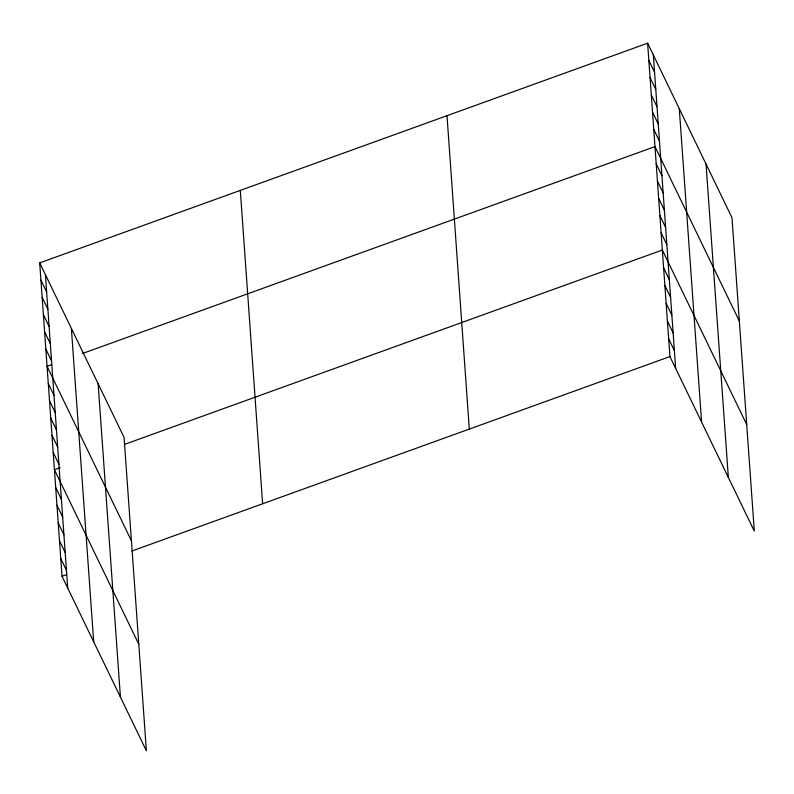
<?xml version="1.0" encoding="UTF-8"?>
<svg xmlns="http://www.w3.org/2000/svg" width="794" height="794" viewBox="0 0 794 794"><rect width="100%" height="100%" fill="white"/><g stroke="black" fill="none" stroke-linecap="round" stroke-linejoin="round"><path stroke-width="1.19" d="M39.7 262.893L124.072 437.425L146.384 750.806L62.011 576.275L39.7 262.893L647.616 43.194L731.989 217.725L754.3 531.107L669.928 356.575L647.616 43.194M51.65 364.654L47.064 366.312L131.437 540.843M82.596 353.469L654.981 146.612L739.353 321.133M60.155 467.656L54.429 469.73L138.791 644.252M124.35 444.461L662.345 250.031L746.717 424.552M62.011 576.275L66.597 574.618M131.943 551.006L669.928 356.575M648.847 60.433L654.564 72.264M650.068 77.663L655.794 89.494M651.298 94.903L657.015 106.733M652.529 112.143L658.246 123.973M653.75 129.372L659.477 141.203M656.211 163.842L661.928 175.682M657.432 181.082L663.159 192.912M658.663 198.321L664.38 210.152M659.893 215.551L665.61 227.392M661.114 232.791L666.841 244.621M663.605 267.786L669.332 279.617M664.876 285.542L670.593 297.373M666.136 303.298L671.853 315.139M667.407 321.064L673.123 332.894M668.667 338.82L674.384 350.65M40.931 280.133L46.648 291.964M42.151 297.363L47.878 309.203M43.382 314.603L49.099 326.433M44.613 331.842L50.33 343.673M45.834 349.072L51.56 360.913M48.295 383.552L54.012 395.382M49.516 400.781L55.233 412.612M50.747 418.021L56.463 429.852M51.967 435.261L57.694 447.091M53.198 452.491L58.915 464.321M55.689 487.486L61.406 499.317M56.96 505.242L62.676 517.083M58.22 523.008L63.937 534.838M59.481 540.764L65.207 552.594M60.751 558.519L66.468 570.35M706.035 164.03L728.346 477.412M679.287 108.718L701.608 422.1M653.333 55.024L675.654 368.406M447.002 115.696L469.314 429.078M240.314 190.391L262.625 503.773M98.119 383.73L120.43 697.112M71.371 328.418L93.692 641.8M45.417 274.724L67.728 588.116"/></g></svg>
